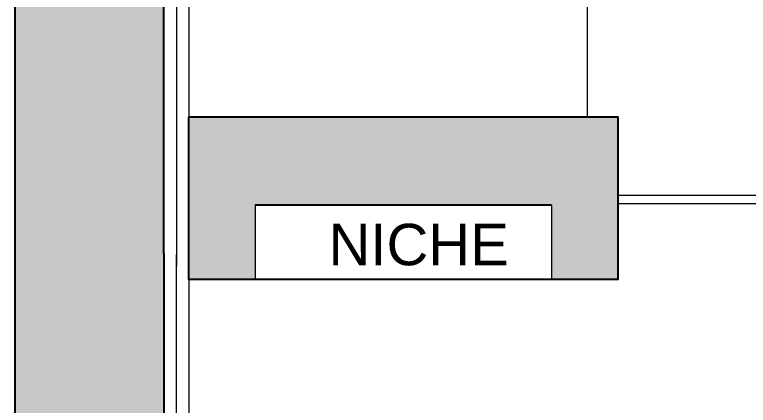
# Model space of a CAD drawing. Header units: inches. Extents: x 211391 to 214260, y -106888 to -102532.
# Drawn here: x 213729.89 to 213774.11, y -104836.69 to -104813.15 of the extents above; entities that cross this region are included whole.
import ezdxf

# ---------------------------------------------------------------- set-up
doc = ezdxf.new("R2010")
doc.units = ezdxf.units.IN
doc.header["$MEASUREMENT"] = 0
for name, color, linetype, lineweight in [('counter', 177, 'Continuous', 13), ('GLASS', 4, 'Continuous', 18), ('HATCH', 251, 'Continuous', 13), ('PROPOSED WALL', 6, 'Continuous', 25), ('STONE', 1, 'Continuous', 18), ('TEXT', 3, 'Continuous', 9), ('WALL', 5, 'Continuous', 25)]:
    doc.layers.add(name, color=color, linetype=linetype, lineweight=lineweight)
doc.layers.add('DOOR GLAZING NUMBER', color=1, linetype='Continuous', lineweight=5, plot=False)
doc.styles.add('style5', font='arial.ttf', dxfattribs={"height": 9})

msp = doc.modelspace()

# ---------------------------------------------------------------- hatches: boundary and pattern name
at = {"layer": 'HATCH', "ltscale": 15}
h = msp.add_hatch(color=256, dxfattribs=at)
h.dxf.hatch_style = 1
h.paths.add_polyline_path([(213738.888, -104839.541), (213738.888, -104827.541), (213738.888, -104794.041), (213729.888, -104794.041), (213729.888, -104860.041), (213738.888, -104860.041)])
h = msp.add_hatch(color=8, dxfattribs=at)
h.dxf.hatch_style = 1
h.paths.add_polyline_path([(213766.254, -104819.308), (213740.388, -104819.308), (213740.388, -104829.103), (213744.388, -104829.103), (213744.388, -104824.603), (213762.254, -104824.603), (213762.254, -104829.103), (213766.254, -104829.103)])

# ---------------------------------------------------------------- linework, layer by layer
at = {"layer": 'counter', "ltscale": 20}
for p, q in [((213764.388, -104735.541), (213764.388, -104819.308)), ((213764.388, -104819.308), (213740.388, -104819.308))]:
    msp.add_line(p, q, dxfattribs=at)
at = {"layer": 'DOOR GLAZING NUMBER', "ltscale": 15}
for p, q in [((213744.388, -104824.603), (213744.388, -104829.103)), ((213762.254, -104824.603), (213762.254, -104829.103))]:
    msp.add_line(p, q, dxfattribs=at)
at = {"layer": 'GLASS', "ltscale": 10}
for p, q in [((213784.299, -104824.041), (213766.254, -104824.041)), ((213784.299, -104824.541), (213766.254, -104824.541))]:
    msp.add_line(p, q, dxfattribs=at)
at = {"layer": 'PROPOSED WALL', "ltscale": 15}
msp.add_line((213744.388, -104824.603), (213762.254, -104824.603), dxfattribs=at)
msp.add_lwpolyline([(213740.388, -104819.308), (213766.254, -104819.308), (213766.254, -104829.103), (213740.388, -104829.103)], close=True, dxfattribs=at)
at = {"layer": 'STONE'}
for p, q in [((213739.638, -104734.791), (213739.638, -104828.291)), ((213740.388, -104735.541), (213740.388, -104829.041)), ((213740.388, -104826.84), (213740.388, -104872.041)), ((213739.638, -104872.791), (213739.638, -104827.59))]:
    msp.add_line(p, q, dxfattribs=at)
at = {"layer": 'WALL', "ltscale": 20}
for p, q in [((213729.888, -104794.041), (213729.888, -104860.041)), ((213738.888, -104827.541), (213738.888, -104860.041))]:
    msp.add_line(p, q, dxfattribs=at)
at = {"layer": 'WALL', "ltscale": 25}
msp.add_line((213738.888, -104827.541), (213738.888, -104794.041), dxfattribs=at)

# ---------------------------------------------------------------- texts
at = {"layer": 'TEXT', "insert": (213754.242, -104825.747), "char_height": 2.5, "width": 19.60533, "attachment_point": 2, "style": 'style5'}
msp.add_mtext('\\A1;NICHE', dxfattribs=at)

doc.saveas('drawing.dxf')
